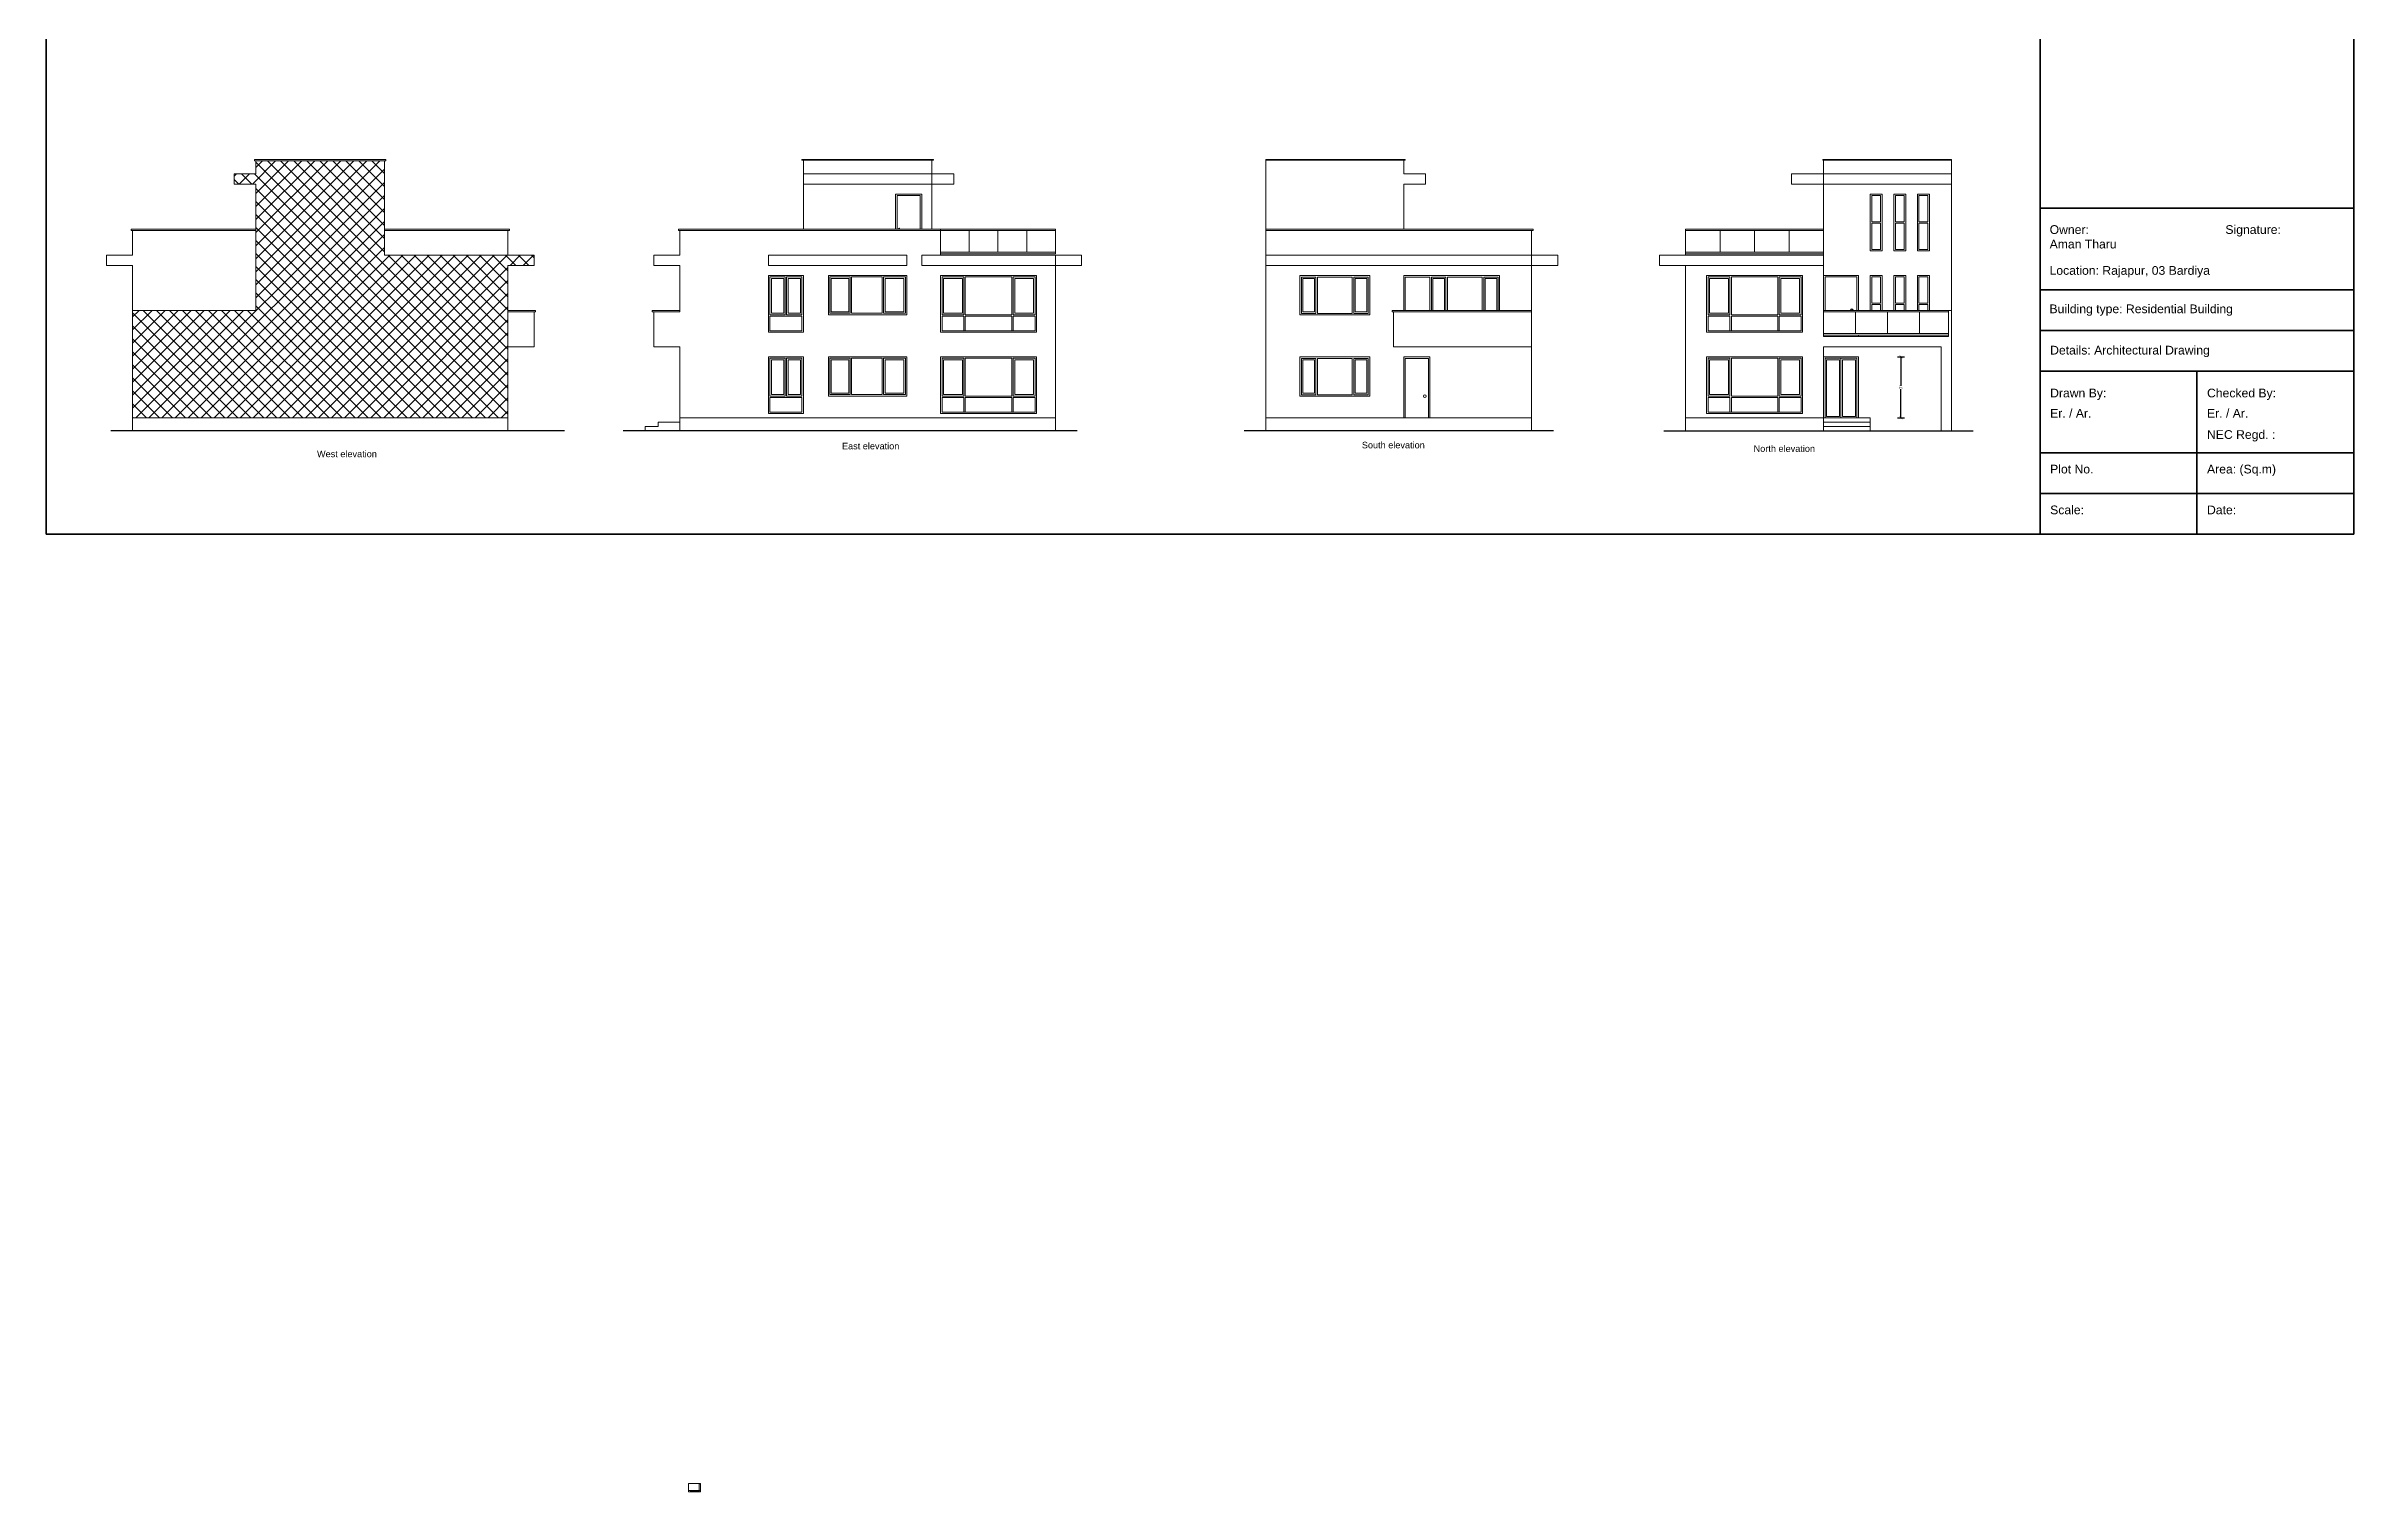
# Model space of a CAD drawing. Header units: inches. Extents: x 2970 to 17976, y 9207 to 14243.
# Drawn here: x 2970 to 6148, y 9207 to 11198 of the extents above; entities that cross this region are included whole.
import ezdxf

# ---------------------------------------------------------------- set-up
doc = ezdxf.new("R2010")
doc.units = ezdxf.units.IN
doc.header["$PDMODE"] = 34
for name, color, linetype, lineweight in [('boundary line', 20, 'Continuous', 35), ('ele front', 30, 'Continuous', 13), ('elev back', 170, 'Continuous', 9), ('floor line', 240, 'Continuous', 30), ('hatch', 183, 'Continuous', 5), ('opening elevation', 203, 'Continuous', 13), ('stairs', 4, 'Continuous', 13), ('TEXT', 30, 'Continuous', 13)]:
    doc.layers.add(name, color=color, linetype=linetype, lineweight=lineweight)
doc.styles.get("Standard").update_dxf_attribs({"font": 'arial.ttf'})
doc.dimstyles.get("Standard").update_dxf_attribs({"dimtxt": 5, "dimasz": 3.5, "dimexe": 5, "dimexo": 3, "dimgap": 0.09, "dimtad": 0, "dimdec": 0, "dimzin": 0, "dimdsep": 46, "dimlunit": 4, "dimtxsty": 'Standard', "dimblk": 'ARCHTICK', "dimcen": 0.09, "dimadec": 0, "dimazin": 0, "dimtfac": 1, "dimtdec": 0, "dimtofl": 0, "dimtmove": 0, "dimatfit": 3, "dimfxl": 5, "dimfxlon": 1, "dimtolj": 1, "dimtzin": 0, "dimarcsym": 0})

# ---------------------------------------------------------------- blocks, each defined once
blk = doc.blocks.new('NE')
at = {"layer": 'ele front'}
for p, q in [((2531.5, 3982.5), (2531.5, 3946.5)), ((2531.5, 3982.5), (2721.5, 3982.5)), ((2531.5, 3980.5), (2721.5, 3980.5)), ((2579, 3964.5), (2579, 3980.5)), ((2626.5, 3964.5), (2626.5, 3980.5)), ((2674, 3964.5), (2674, 3980.5)), ((2721.5, 3982.5), (2721.5, 3834.5)), ((2495.5, 3946.5), (2721.5, 3946.5)), ((2495.5, 3932.5), (2495.5, 3946.5)), ((2531.5, 3950.5), (2721.5, 3950.5)), ((2531.5, 3948.5), (2721.5, 3948.5)), ((2579, 3964.5), (2579, 3950.5)), ((2626.5, 3964.5), (2626.5, 3950.5)), ((2674, 3964.5), (2674, 3950.5)), ((2495.5, 3932.5), (2721.5, 3932.5)), ((2531.5, 3932.5), (2531.5, 3704.5)), ((2721.5, 3870.5), (2897.5, 3870.5)), ((2721.5, 3868.5), (2893.5, 3868.5)), ((2765.5, 3855.5), (2765.5, 3868.5)), ((2765.5, 3855.5), (2765.5, 3838.5)), ((2809.5, 3855.5), (2809.5, 3868.5)), ((2809.5, 3855.5), (2809.5, 3838.5)), ((2853.5, 3855.5), (2853.5, 3868.5)), ((2853.5, 3855.5), (2853.5, 3838.5)), ((2893.5, 3870.5), (2893.5, 3834.5)), ((2897.5, 3870.5), (2897.5, 3704.5)), ((2721.5, 3838.5), (2893.5, 3838.5)), ((2721.5, 3836.5), (2893.5, 3836.5)), ((2721.5, 3834.5), (2893.5, 3834.5)), ((2721.5, 3820.5), (2721.5, 3704.5)), ((2721.5, 3820.5), (2883.5, 3820.5)), ((2883.5, 3820.5), (2883.5, 3704.5)), ((2531.5, 3722.5), (2721.5, 3722.5))]:
    blk.add_line(p, q, dxfattribs=at)
at = {"layer": 'elev back'}
for p, q in [((2720.5, 4078.5), (2720.5, 4077.5)), ((2720.5, 4078.5), (2897.5, 4078.5)), ((2720.5, 4077.5), (2897.5, 4077.5)), ((2721.5, 4077.5), (2721.5, 3982.5)), ((2897.5, 4078.5), (2897.5, 3870.5)), ((2677.5, 4058.5), (2897.5, 4058.5)), ((2677.5, 4044.5), (2677.5, 4058.5)), ((2677.5, 4044.5), (2897.5, 4044.5)), ((2787.8, 3992.5), (2800.1, 3992.5)), ((2787.8, 3990.5), (2800.1, 3990.5)), ((2820.4, 3992.5), (2832.7, 3992.5)), ((2820.4, 3990.5), (2832.7, 3990.5)), ((2852.9, 3992.5), (2865.2, 3992.5)), ((2852.9, 3990.5), (2865.2, 3990.5)), ((2721.5, 3918.5), (2769.5, 3918.5)), ((2723.5, 3916.5), (2723.5, 3870.5)), ((2723.5, 3916.5), (2767.5, 3916.5)), ((2767.5, 3916.5), (2767.5, 3870.5)), ((2769.5, 3918.5), (2769.5, 3870.5)), ((2787.8, 3880.5), (2800.1, 3880.5)), ((2787.8, 3878.5), (2800.1, 3878.5)), ((2820.4, 3880.5), (2832.7, 3880.5)), ((2820.4, 3878.5), (2832.7, 3878.5)), ((2852.9, 3880.5), (2865.2, 3880.5)), ((2852.9, 3878.5), (2865.2, 3878.5)), ((2769.5, 3836.5), (2769.5, 3834.5))]:
    blk.add_line(p, q, dxfattribs=at)
for points in [[(2785.8, 4030.5), (2802.1, 4030.5), (2802.1, 3952.5), (2785.8, 3952.5)], [(2818.4, 4030.5), (2834.7, 4030.5), (2834.7, 3952.5), (2818.4, 3952.5)], [(2850.9, 4030.5), (2867.2, 4030.5), (2867.2, 3952.5), (2850.9, 3952.5)]]:
    blk.add_lwpolyline(points, close=True, dxfattribs=at)
for points in [[(2787.8, 3992.5), (2787.8, 4028.5), (2800.1, 4028.5), (2800.1, 3992.5)], [(2820.4, 3992.5), (2820.4, 4028.5), (2832.7, 4028.5), (2832.7, 3992.5)], [(2852.9, 3992.5), (2852.9, 4028.5), (2865.2, 4028.5), (2865.2, 3992.5)], [(2800.1, 3990.5), (2800.1, 3954.5), (2787.8, 3954.5), (2787.8, 3990.5)], [(2832.7, 3990.5), (2832.7, 3954.5), (2820.4, 3954.5), (2820.4, 3990.5)], [(2865.2, 3990.5), (2865.2, 3954.5), (2852.9, 3954.5), (2852.9, 3990.5)], [(2785.8, 3870.5), (2785.8, 3918.5), (2802.1, 3918.5), (2802.1, 3870.5)], [(2787.8, 3880.5), (2787.8, 3916.5), (2800.1, 3916.5), (2800.1, 3880.5)], [(2818.4, 3870.5), (2818.4, 3918.5), (2834.7, 3918.5), (2834.7, 3870.5)], [(2820.4, 3880.5), (2820.4, 3916.5), (2832.7, 3916.5), (2832.7, 3880.5)], [(2850.9, 3870.5), (2850.9, 3918.5), (2867.2, 3918.5), (2867.2, 3870.5)], [(2852.9, 3880.5), (2852.9, 3916.5), (2865.2, 3916.5), (2865.2, 3880.5)], [(2787.8, 3870.5), (2787.8, 3878.5)], [(2800.1, 3878.5), (2800.1, 3870.5)], [(2820.4, 3870.5), (2820.4, 3878.5)], [(2832.7, 3878.5), (2832.7, 3870.5)], [(2852.9, 3870.5), (2852.9, 3878.5)], [(2865.2, 3878.5), (2865.2, 3870.5)]]:
    blk.add_lwpolyline(points, dxfattribs=at)
at = {"layer": 'floor line'}
blk.add_line((2501.5, 3704.5), (2927.5, 3704.5), dxfattribs=at)
blk.add_arc((2760.4, 3870.5), 1.7, 0, 180, dxfattribs=at)
at = {"layer": 'opening elevation'}
for p, q in [((2560.5, 3918.5), (2560.5, 3840.5)), ((2560.5, 3918.5), (2692.5, 3918.5)), ((2562.5, 3916.5), (2562.5, 3864.5)), ((2562.5, 3916.5), (2592.5, 3916.5)), ((2592.5, 3916.5), (2592.5, 3864.5)), ((2594.5, 3916.5), (2594.5, 3864.5)), ((2594.5, 3916.5), (2658.5, 3916.5)), ((2658.5, 3916.5), (2658.5, 3864.5)), ((2660.5, 3916.5), (2660.5, 3864.5)), ((2660.5, 3916.5), (2690.5, 3916.5)), ((2690.5, 3916.5), (2690.5, 3864.5)), ((2692.5, 3918.5), (2692.5, 3840.5)), ((2562.5, 3864.5), (2592.5, 3864.5)), ((2562.5, 3862.5), (2562.5, 3842.5)), ((2562.5, 3862.5), (2592.5, 3862.5)), ((2592.5, 3862.5), (2592.5, 3842.5)), ((2594.5, 3864.5), (2658.5, 3864.5)), ((2594.5, 3862.5), (2594.5, 3842.5)), ((2594.5, 3862.5), (2658.5, 3862.5)), ((2658.5, 3862.5), (2658.5, 3842.5)), ((2660.5, 3864.5), (2690.5, 3864.5)), ((2660.5, 3862.5), (2660.5, 3842.5)), ((2660.5, 3862.5), (2690.5, 3862.5)), ((2690.5, 3862.5), (2690.5, 3842.5)), ((2560.5, 3840.5), (2692.5, 3840.5)), ((2562.5, 3842.5), (2690.5, 3842.5)), ((2560.5, 3806.5), (2560.5, 3728.5)), ((2560.5, 3806.5), (2692.5, 3806.5)), ((2560.5, 3806.5), (2692.5, 3806.5)), ((2562.5, 3804.5), (2562.5, 3752.5)), ((2562.5, 3804.5), (2592.5, 3804.5)), ((2592.5, 3804.5), (2592.5, 3752.5)), ((2594.5, 3804.5), (2594.5, 3752.5)), ((2594.5, 3804.5), (2658.5, 3804.5)), ((2658.5, 3804.5), (2658.5, 3752.5)), ((2660.5, 3804.5), (2660.5, 3752.5)), ((2660.5, 3804.5), (2690.5, 3804.5)), ((2690.5, 3804.5), (2690.5, 3752.5)), ((2692.5, 3806.5), (2692.5, 3728.5)), ((2692.5, 3806.5), (2692.5, 3728.5)), ((2721.5, 3806.5), (2769.5, 3806.5)), ((2723.5, 3804.5), (2723.5, 3722.5)), ((2723.5, 3804.5), (2767.5, 3804.5)), ((2745.5, 3804.5), (2745.5, 3722.5)), ((2767.5, 3804.5), (2767.5, 3722.5)), ((2769.5, 3806.5), (2769.5, 3722.5)), ((2562.5, 3752.5), (2592.5, 3752.5)), ((2562.5, 3750.5), (2562.5, 3730.5)), ((2562.5, 3750.5), (2592.5, 3750.5)), ((2592.5, 3750.5), (2592.5, 3730.5)), ((2594.5, 3752.5), (2658.5, 3752.5)), ((2594.5, 3750.5), (2594.5, 3730.5)), ((2594.5, 3750.5), (2658.5, 3750.5)), ((2658.5, 3750.5), (2658.5, 3730.5)), ((2660.5, 3752.5), (2690.5, 3752.5)), ((2660.5, 3750.5), (2660.5, 3730.5)), ((2660.5, 3750.5), (2690.5, 3750.5)), ((2690.5, 3750.5), (2690.5, 3730.5)), ((2560.5, 3728.5), (2692.5, 3728.5)), ((2560.5, 3728.5), (2692.5, 3728.5)), ((2562.5, 3730.5), (2690.5, 3730.5))]:
    blk.add_line(p, q, dxfattribs=at)
for points in [[(2564.5, 3914.5), (2590.5, 3914.5), (2590.5, 3866.5), (2564.5, 3866.5)], [(2662.5, 3914.5), (2688.5, 3914.5), (2688.5, 3866.5), (2662.5, 3866.5)], [(2564.5, 3802.5), (2590.5, 3802.5), (2590.5, 3754.5), (2564.5, 3754.5)], [(2662.5, 3802.5), (2688.5, 3802.5), (2688.5, 3754.5), (2662.5, 3754.5)], [(2725.5, 3802.5), (2743.5, 3802.5), (2743.5, 3724.5), (2725.5, 3724.5)], [(2747.5, 3802.5), (2765.5, 3802.5), (2765.5, 3724.5), (2747.5, 3724.5)]]:
    blk.add_lwpolyline(points, close=True, dxfattribs=at)
at = {"layer": 'stairs'}
for p, q in [((2721.5, 3722.5), (2785.6, 3722.5)), ((2785.6, 3704.5), (2785.6, 3722.5)), ((2721.5, 3716.5), (2785.6, 3716.5)), ((2721.5, 3710.5), (2785.6, 3710.5))]:
    blk.add_line(p, q, dxfattribs=at)
at = {"layer": 'TEXT', "insert": (2625.2, 3684.6), "char_height": 9, "attachment_point": 1}
blk.add_mtext_dynamic_manual_height_columns('North elevation', width=140.861, gutter_width=12.5, heights=[0], dxfattribs=at)
blk = doc.blocks.new('se')
at = {"layer": 'ele front'}
for p, q in [((3821.8, 3746.4), (3821.8, 4024.4)), ((4189.8, 4024.4), (3821.8, 4024.4)), ((4189.8, 4022.4), (3821.8, 4022.4)), ((4187.8, 3746.4), (4187.8, 4022.4)), ((4189.8, 4022.4), (4189.8, 4024.4)), ((4187.8, 3988.4), (3821.8, 3988.4)), ((4187.8, 3974.4), (3821.8, 3974.4)), ((4187.8, 3912.4), (3995.8, 3912.4)), ((3995.8, 3910.4), (3995.8, 3912.4)), ((4187.8, 3910.4), (3995.8, 3910.4)), ((3997.8, 3862.4), (3997.8, 3910.4)), ((4187.8, 3862.4), (3997.8, 3862.4)), ((4187.8, 3764.4), (3821.8, 3764.4))]:
    blk.add_line(p, q, dxfattribs=at)
at = {"layer": 'elev back'}
for p, q in [((3821.8, 4120.4), (4013.8, 4120.4)), ((3821.8, 4100.4), (3821.8, 4120.4)), ((3821.8, 4119.4), (4013.8, 4119.4)), ((3821.8, 4024.4), (3821.8, 4100.4)), ((4011.8, 4100.4), (4011.8, 4119.4)), ((4041.8, 4100.4), (4011.8, 4100.4)), ((4013.8, 4119.4), (4013.8, 4120.4)), ((4041.8, 4100.4), (4041.8, 4086.4)), ((4041.8, 4086.4), (4011.8, 4086.4)), ((4011.8, 4086.4), (4011.8, 4024.4)), ((4223.8, 3988.4), (4187.8, 3988.4)), ((4223.8, 3974.4), (4187.8, 3974.4)), ((4223.8, 3988.4), (4223.8, 3974.4))]:
    blk.add_line(p, q, dxfattribs=at)
at = {"layer": 'floor line'}
blk.add_line((4217.8, 3746.4), (3791.8, 3746.4), dxfattribs=at)
at = {"layer": 'opening elevation'}
for p, q in [((3890.8, 3958.4), (3890.8, 3908.4)), ((3892.8, 3958.4), (3892.8, 3908.4)), ((3940.8, 3958.4), (3940.8, 3908.4)), ((3942.8, 3958.4), (3942.8, 3908.4)), ((4011.8, 3960.4), (4011.8, 3912.4)), ((4011.8, 3960.4), (4143.8, 3960.4)), ((4013.8, 3958.4), (4013.8, 3912.4)), ((4013.8, 3958.4), (4047.8, 3958.4)), ((4047.8, 3958.4), (4047.8, 3912.4)), ((4049.8, 3958.4), (4049.8, 3912.4)), ((4049.8, 3958.4), (4069.8, 3958.4)), ((4051.8, 3956.4), (4051.8, 3912.4)), ((4051.8, 3956.4), (4067.8, 3956.4)), ((4067.8, 3956.4), (4067.8, 3912.4)), ((4069.8, 3958.4), (4069.8, 3912.4)), ((4071.8, 3958.4), (4071.8, 3912.4)), ((4071.8, 3958.4), (4119.8, 3958.4)), ((4119.8, 3958.4), (4119.8, 3912.4)), ((4121.8, 3958.4), (4121.8, 3912.4)), ((4121.8, 3958.4), (4141.8, 3958.4)), ((4123.8, 3956.4), (4123.8, 3912.4)), ((4123.8, 3956.4), (4139.8, 3956.4)), ((4139.8, 3956.4), (4139.8, 3912.4)), ((4141.8, 3958.4), (4141.8, 3912.4)), ((4143.8, 3960.4), (4143.8, 3912.4)), ((3890.8, 3846.4), (3890.8, 3796.4)), ((3892.8, 3846.4), (3892.8, 3796.4)), ((3940.8, 3846.4), (3940.8, 3796.4)), ((3942.8, 3846.4), (3942.8, 3796.4))]:
    blk.add_line(p, q, dxfattribs=at)
for points in [[(3868.8, 3960.4), (3964.8, 3960.4), (3964.8, 3906.4), (3868.8, 3906.4)], [(3888.8, 3910.4), (3872.8, 3910.4), (3872.8, 3956.4), (3888.8, 3956.4)], [(3944.8, 3956.4), (3960.8, 3956.4), (3960.8, 3910.4), (3944.8, 3910.4)], [(3868.8, 3848.4), (3964.8, 3848.4), (3964.8, 3794.4), (3868.8, 3794.4)], [(3888.8, 3798.4), (3872.8, 3798.4), (3872.8, 3844.4), (3888.8, 3844.4)], [(3944.8, 3844.4), (3960.8, 3844.4), (3960.8, 3798.4), (3944.8, 3798.4)]]:
    blk.add_lwpolyline(points, close=True, dxfattribs=at)
for points in [[(3890.8, 3908.4), (3870.8, 3908.4), (3870.8, 3958.4), (3890.8, 3958.4)], [(3892.8, 3958.4), (3940.8, 3958.4)], [(3942.8, 3958.4), (3962.8, 3958.4), (3962.8, 3908.4), (3942.8, 3908.4)], [(3940.8, 3908.4), (3892.8, 3908.4)], [(3890.8, 3796.4), (3870.8, 3796.4), (3870.8, 3846.4), (3890.8, 3846.4)], [(3892.8, 3846.4), (3940.8, 3846.4)], [(3942.8, 3846.4), (3962.8, 3846.4), (3962.8, 3796.4), (3942.8, 3796.4)], [(4011.8, 3764.4), (4011.8, 3848.4), (4047.8, 3848.4), (4047.8, 3764.4)], [(4013.8, 3764.4), (4013.8, 3846.4), (4045.8, 3846.4), (4045.8, 3764.4)], [(3940.8, 3796.4), (3892.8, 3796.4)]]:
    blk.add_lwpolyline(points, dxfattribs=at)
blk.add_circle((4040.8, 3794.4), 1.94, dxfattribs=at)
at = {"layer": 'TEXT', "insert": (3954, 3731.5), "char_height": 9, "attachment_point": 1}
blk.add_mtext_dynamic_manual_height_columns('South elevation', width=140.861, gutter_width=12.5, heights=[0], dxfattribs=at)
blk = doc.blocks.new('we')
at = {"layer": 'hatch', "transparency": 33554495}
h = blk.add_hatch(dxfattribs=at)
h.set_pattern_fill('ANSI37', color=256, scale=4)
h.set_pattern_definition([(45, (-4559.173, -1672.46), (-8.980256, 8.980256), []), (135, (-4559.173, -1672.46), (-8.980256, -8.980256), [])])
h.paths.add_polyline_path([(4768.4, 3975.3), (4768.4, 4105.3), (4591.4, 4105.3), (4591.4, 4087.3), (4561.4, 4087.3), (4561.4, 4073.3), (4591.4, 4073.3), (4591.4, 3899.3), (4421.4, 3899.3), (4421.4, 3751.3), (4938.4, 3751.3), (4938.4, 3961.3), (4974.4, 3961.3), (4974.4, 3975.3)])
at = {"layer": 'ele front'}
for p, q in [((4770.4, 4107.3), (4589.4, 4107.3)), ((4589.4, 4105.3), (4589.4, 4107.3)), ((4770.4, 4105.3), (4589.4, 4105.3)), ((4591.4, 4087.3), (4591.4, 4105.3)), ((4768.4, 4105.3), (4768.4, 3975.3)), ((4770.4, 4107.3), (4770.4, 4105.3)), ((4591.4, 4087.3), (4561.4, 4087.3)), ((4561.4, 4073.3), (4561.4, 4087.3)), ((4591.4, 4073.3), (4561.4, 4073.3)), ((4591.4, 3899.3), (4591.4, 4073.3)), ((4940.4, 4011.3), (4768.4, 4011.3)), ((4940.4, 4009.3), (4768.4, 4009.3)), ((4938.4, 4009.3), (4938.4, 3975.3)), ((4940.4, 4011.3), (4940.4, 4009.3)), ((4974.4, 3975.3), (4768.4, 3975.3)), ((4974.4, 3961.3), (4974.4, 3975.3)), ((4938.4, 3961.3), (4938.4, 3733.3)), ((4974.4, 3961.3), (4938.4, 3961.3)), ((4421.4, 3899.3), (4421.4, 3733.3)), ((4591.4, 3899.3), (4421.4, 3899.3)), ((4938.4, 3751.3), (4421.4, 3751.3)), ((4938.4, 3733.3), (4938.4, 3751.3))]:
    blk.add_line(p, q, dxfattribs=at)
at = {"layer": 'elev back'}
for p, q in [((4419.4, 4011.3), (4419.4, 4009.3)), ((4591.4, 4011.3), (4419.4, 4011.3)), ((4591.4, 4009.3), (4419.4, 4009.3)), ((4421.4, 4009.3), (4421.4, 3975.3)), ((4421.4, 3975.3), (4385.4, 3975.3)), ((4421.4, 3975.3), (4385.4, 3975.3)), ((4385.4, 3961.3), (4385.4, 3975.3)), ((4421.4, 3961.3), (4385.4, 3961.3)), ((4421.4, 3961.3), (4421.4, 3899.3)), ((4976.4, 3899.3), (4938.4, 3899.3)), ((4976.4, 3897.3), (4938.4, 3897.3)), ((4974.4, 3849.3), (4974.4, 3897.3)), ((4976.4, 3897.3), (4976.4, 3899.3)), ((4974.4, 3849.3), (4938.4, 3849.3))]:
    blk.add_line(p, q, dxfattribs=at)
at = {"layer": 'floor line'}
blk.add_line((5016.4, 3733.3), (4391.4, 3733.3), dxfattribs=at)
at = {"layer": 'TEXT', "insert": (4675.4, 3706.2), "char_height": 9, "attachment_point": 1}
blk.add_mtext_dynamic_manual_height_columns('West elevation', width=140.861, gutter_width=12.5, heights=[0], dxfattribs=at)
blk = doc.blocks.new('_ArchTick')
at = {"color": 0, "linetype": 'ByBlock', "const_width": 0.15}
blk.add_lwpolyline([(-0.5, -0.5), (0.5, 0.5)], dxfattribs=at)
blk = doc.blocks.new('*D236')
at = {"layer": 'Defpoints', "color": 0, "transparency": 16777216}
for p in [(5465.6, 10770.2), (5465.6, 10686.2), (5524.2, 10686.2)]:
    blk.add_point(p, dxfattribs=at)
at = {"layer": 'stairs', "color": 0, "lineweight": -2, "transparency": 16777216}
for p, q in [((5519.2, 10770.2), (5529.2, 10770.2)), ((5524.2, 10770.2), (5524.2, 10730.5)), ((5524.2, 10686.2), (5524.2, 10725.8)), ((5519.2, 10686.2), (5529.2, 10686.2))]:
    blk.add_line(p, q, dxfattribs=at)
at = {"layer": 'stairs', "color": 0, "lineweight": -2, "transparency": 16777216, "xscale": 3.5, "yscale": 3.5, "zscale": 3.5}
for p, rotation in [((5524.2, 10770.2), 90), ((5524.2, 10686.2), 270)]:
    blk.add_blockref('_ArchTick', p, dxfattribs=dict(at, rotation=rotation))
at = {"layer": 'stairs', "color": 0, "transparency": 16777216, "insert": (5524.2, 10728.2), "char_height": 5, "attachment_point": 5, "rotation": 90}
blk.add_mtext("\\A1;7'", dxfattribs=at)
blk = doc.blocks.new('elevation')
at = {"layer": 'ele front'}
for p, q in [((4201.8, 10946.2), (3840.8, 10946.2)), ((3840.8, 10944.2), (3840.8, 10946.2)), ((4201.8, 10944.2), (3840.8, 10944.2)), ((3842.8, 10910.2), (3842.8, 10944.2)), ((4201.8, 10910.2), (4201.8, 10946.2)), ((4201.8, 10946.2), (4359.8, 10946.2)), ((4201.8, 10944.2), (4359.8, 10944.2)), ((4241.3, 10944.2), (4241.3, 10914.2)), ((4280.8, 10944.2), (4280.8, 10914.2)), ((4320.3, 10944.2), (4320.3, 10914.2)), ((4359.8, 10944.2), (4359.8, 10946.2)), ((4359.8, 10944.2), (4359.8, 10914.2)), ((3842.8, 10910.2), (3806.8, 10910.2)), ((3806.8, 10910.2), (3806.8, 10896.2)), ((4155.3, 10910.2), (3964.8, 10910.2)), ((3964.8, 10896.2), (3964.8, 10910.2)), ((4155.3, 10896.2), (4155.3, 10910.2)), ((4395.8, 10910.2), (4175.8, 10910.2)), ((4175.8, 10896.2), (4175.8, 10910.2)), ((4201.8, 10914.2), (4359.8, 10914.2)), ((4201.8, 10912.2), (4359.8, 10912.2)), ((4359.8, 10912.2), (4359.8, 10914.2)), ((4359.8, 10668.2), (4359.8, 10910.2)), ((4395.8, 10896.2), (4395.8, 10910.2)), ((3842.8, 10896.2), (3806.8, 10896.2)), ((3842.8, 10832.2), (3842.8, 10896.2)), ((4155.3, 10896.2), (3964.8, 10896.2)), ((4395.8, 10896.2), (4175.8, 10896.2)), ((3842.8, 10834.2), (3804.8, 10834.2)), ((3804.8, 10832.2), (3804.8, 10834.2)), ((3842.8, 10832.2), (3804.8, 10832.2)), ((3806.8, 10784.2), (3806.8, 10832.2)), ((3842.8, 10784.2), (3806.8, 10784.2)), ((3842.8, 10668.2), (3842.8, 10784.2))]:
    blk.add_line(p, q, dxfattribs=at)
at = {"layer": 'elev back'}
for p, q in [((4010.8, 11042.2), (4010.8, 11041.2)), ((4010.8, 11042.2), (4191.8, 11042.2)), ((4010.8, 11041.2), (4191.8, 11041.2)), ((4012.8, 11041.2), (4012.8, 10946.2)), ((4189.8, 11041.2), (4189.8, 10946.2)), ((4191.8, 11042.2), (4191.8, 11041.2)), ((4219.8, 11022.2), (4012.8, 11022.2)), ((4219.8, 11008.2), (4012.8, 11008.2)), ((4219.8, 11022.2), (4219.8, 11008.2)), ((4175.8, 10994.2), (4139.8, 10994.2)), ((4139.8, 10994.2), (4139.8, 10946.2)), ((4173.8, 10992.2), (4141.8, 10992.2)), ((4141.8, 10992.2), (4141.8, 10946.2)), ((4173.8, 10992.2), (4173.8, 10946.2)), ((4175.8, 10994.2), (4175.8, 10946.2))]:
    blk.add_line(p, q, dxfattribs=at)
blk.add_arc((4144.6, 10946.2), 1.11, 0, 180, dxfattribs=at)
at = {"layer": 'floor line'}
blk.add_line((4389.8, 10668.2), (3764.8, 10668.2), dxfattribs=at)
at = {"layer": 'hatch'}
blk.add_line((4359.8, 10686.2), (3842.8, 10686.2), dxfattribs=at)
at = {"layer": 'opening elevation'}
for p, q in [((3987.8, 10880.2), (3987.8, 10828.2)), ((3989.8, 10880.2), (3989.8, 10828.2)), ((4049.3, 10880.2), (4077.3, 10880.2)), ((4049.3, 10830.2), (4049.3, 10880.2)), ((4051.3, 10878.2), (4075.3, 10878.2)), ((4051.3, 10832.2), (4051.3, 10878.2)), ((4075.3, 10832.2), (4075.3, 10878.2)), ((4077.3, 10830.2), (4077.3, 10880.2)), ((4079.3, 10880.2), (4121.3, 10880.2)), ((4079.3, 10830.2), (4079.3, 10880.2)), ((4121.3, 10880.2), (4121.3, 10830.2)), ((4123.3, 10880.2), (4153.3, 10880.2)), ((4123.3, 10880.2), (4123.3, 10830.2)), ((4125.3, 10878.2), (4151.3, 10878.2)), ((4125.3, 10878.2), (4125.3, 10832.2)), ((4151.3, 10878.2), (4151.3, 10832.2)), ((4153.3, 10880.2), (4153.3, 10830.2)), ((4203.8, 10880.2), (4203.8, 10828.2)), ((4203.8, 10880.2), (4233.8, 10880.2)), ((4233.8, 10880.2), (4233.8, 10828.2)), ((4235.8, 10880.2), (4235.8, 10828.2)), ((4235.8, 10880.2), (4299.8, 10880.2)), ((4299.8, 10880.2), (4299.8, 10828.2)), ((4301.8, 10880.2), (4301.8, 10828.2)), ((4301.8, 10880.2), (4331.8, 10880.2)), ((4331.8, 10880.2), (4331.8, 10828.2)), ((3987.8, 10828.2), (3966.8, 10828.2)), ((4010.8, 10826.2), (3966.8, 10826.2)), ((4010.8, 10828.2), (3989.8, 10828.2)), ((4077.3, 10830.2), (4049.3, 10830.2)), ((4075.3, 10832.2), (4051.3, 10832.2)), ((4121.3, 10830.2), (4079.3, 10830.2)), ((4153.3, 10830.2), (4123.3, 10830.2)), ((4151.3, 10832.2), (4125.3, 10832.2)), ((4203.8, 10828.2), (4233.8, 10828.2)), ((4203.8, 10826.2), (4203.8, 10806.2)), ((4203.8, 10826.2), (4233.8, 10826.2)), ((4203.8, 10806.2), (4331.8, 10806.2)), ((4233.8, 10826.2), (4233.8, 10806.2)), ((4235.8, 10828.2), (4299.8, 10828.2)), ((4235.8, 10826.2), (4235.8, 10806.2)), ((4235.8, 10826.2), (4299.8, 10826.2)), ((4299.8, 10826.2), (4299.8, 10806.2)), ((4301.8, 10828.2), (4331.8, 10828.2)), ((4301.8, 10826.2), (4301.8, 10806.2)), ((4301.8, 10826.2), (4331.8, 10826.2)), ((4331.8, 10826.2), (4331.8, 10806.2)), ((3987.8, 10768.2), (3987.8, 10716.2)), ((3989.8, 10768.2), (3989.8, 10716.2)), ((4049.3, 10768.2), (4077.3, 10768.2)), ((4049.3, 10718.2), (4049.3, 10768.2)), ((4051.3, 10766.2), (4075.3, 10766.2)), ((4051.3, 10720.2), (4051.3, 10766.2)), ((4075.3, 10720.2), (4075.3, 10766.2)), ((4077.3, 10718.2), (4077.3, 10768.2)), ((4079.3, 10768.2), (4121.3, 10768.2)), ((4079.3, 10718.2), (4079.3, 10768.2)), ((4121.3, 10768.2), (4121.3, 10718.2)), ((4123.3, 10768.2), (4153.3, 10768.2)), ((4123.3, 10768.2), (4123.3, 10718.2)), ((4125.3, 10766.2), (4151.3, 10766.2)), ((4125.3, 10766.2), (4125.3, 10720.2)), ((4151.3, 10766.2), (4151.3, 10720.2)), ((4153.3, 10768.2), (4153.3, 10718.2)), ((4203.8, 10768.2), (4203.8, 10716.2)), ((4203.8, 10768.2), (4233.8, 10768.2)), ((4233.8, 10768.2), (4233.8, 10716.2)), ((4235.8, 10768.2), (4235.8, 10716.2)), ((4235.8, 10768.2), (4299.8, 10768.2)), ((4299.8, 10768.2), (4299.8, 10716.2)), ((4301.8, 10768.2), (4301.8, 10716.2)), ((4301.8, 10768.2), (4331.8, 10768.2)), ((4331.8, 10768.2), (4331.8, 10716.2)), ((3987.8, 10716.2), (3966.8, 10716.2)), ((4010.8, 10714.2), (3966.8, 10714.2)), ((4010.8, 10716.2), (3989.8, 10716.2)), ((4077.3, 10718.2), (4049.3, 10718.2)), ((4075.3, 10720.2), (4051.3, 10720.2)), ((4121.3, 10718.2), (4079.3, 10718.2)), ((4153.3, 10718.2), (4123.3, 10718.2)), ((4151.3, 10720.2), (4125.3, 10720.2)), ((4203.8, 10716.2), (4233.8, 10716.2)), ((4203.8, 10714.2), (4203.8, 10694.2)), ((4203.8, 10714.2), (4233.8, 10714.2)), ((4233.8, 10714.2), (4233.8, 10694.2)), ((4235.8, 10716.2), (4299.8, 10716.2)), ((4235.8, 10714.2), (4235.8, 10694.2)), ((4235.8, 10714.2), (4299.8, 10714.2)), ((4299.8, 10714.2), (4299.8, 10694.2)), ((4301.8, 10716.2), (4331.8, 10716.2)), ((4301.8, 10714.2), (4301.8, 10694.2)), ((4301.8, 10714.2), (4331.8, 10714.2)), ((4331.8, 10714.2), (4331.8, 10694.2)), ((4203.8, 10694.2), (4331.8, 10694.2))]:
    blk.add_line(p, q, dxfattribs=at)
for points in [[(3964.8, 10882.2), (4012.8, 10882.2), (4012.8, 10804.2), (3964.8, 10804.2)], [(3985.8, 10830.2), (3968.8, 10830.2), (3968.8, 10878.2), (3985.8, 10878.2)], [(4047.3, 10882.2), (4155.3, 10882.2), (4155.3, 10828.2), (4047.3, 10828.2)], [(4201.8, 10882.2), (4333.8, 10882.2), (4333.8, 10804.2), (4201.8, 10804.2)], [(4205.8, 10878.2), (4231.8, 10878.2), (4231.8, 10830.2), (4205.8, 10830.2)], [(4303.8, 10878.2), (4329.8, 10878.2), (4329.8, 10830.2), (4303.8, 10830.2)], [(3964.8, 10770.2), (4012.8, 10770.2), (4012.8, 10692.2), (3964.8, 10692.2)], [(3985.8, 10718.2), (3968.8, 10718.2), (3968.8, 10766.2), (3985.8, 10766.2)], [(4047.3, 10770.2), (4155.3, 10770.2), (4155.3, 10716.2), (4047.3, 10716.2)], [(4201.8, 10770.2), (4333.8, 10770.2), (4333.8, 10692.2), (4201.8, 10692.2)], [(4205.8, 10766.2), (4231.8, 10766.2), (4231.8, 10718.2), (4205.8, 10718.2)], [(4303.8, 10766.2), (4329.8, 10766.2), (4329.8, 10718.2), (4303.8, 10718.2)]]:
    blk.add_lwpolyline(points, close=True, dxfattribs=at)
for points in [[(3966.8, 10828.2), (3966.8, 10880.2), (3987.8, 10880.2)], [(3989.8, 10880.2), (4010.8, 10880.2), (4010.8, 10828.2)], [(3991.8, 10878.2), (4008.8, 10878.2), (4008.8, 10830.2), (3991.8, 10830.2), (3991.8, 10878.2)], [(4010.8, 10826.2), (4010.8, 10806.2), (3966.8, 10806.2), (3966.8, 10826.2)], [(3966.8, 10716.2), (3966.8, 10768.2), (3987.8, 10768.2)], [(3989.8, 10768.2), (4010.8, 10768.2), (4010.8, 10716.2)], [(3991.8, 10766.2), (4008.8, 10766.2), (4008.8, 10718.2), (3991.8, 10718.2), (3991.8, 10766.2)], [(4010.8, 10714.2), (4010.8, 10694.2), (3966.8, 10694.2), (3966.8, 10714.2)]]:
    blk.add_lwpolyline(points, dxfattribs=at)
at = {"layer": 'stairs'}
for p, q in [((3812.8, 10674.2), (3812.8, 10680.2)), ((3812.8, 10680.2), (3842.8, 10680.2)), ((3794.8, 10668.2), (3794.8, 10674.2)), ((3794.8, 10674.2), (3812.8, 10674.2))]:
    blk.add_line(p, q, dxfattribs=at)
at = {"layer": 'TEXT', "insert": (4066, 10651.8), "char_height": 9, "attachment_point": 1}
blk.add_mtext_dynamic_manual_height_columns('East elevation', width=140.861, gutter_width=12.5, heights=[0], dxfattribs=at)

msp = doc.modelspace()

# ---------------------------------------------------------------- linework, layer by layer
at = {"layer": 'boundary line'}
for p, q in [((2970.2, 10525.8), (2970.2, 12772.2)), ((5715.8, 12772.2), (5715.8, 10525.8)), ((6147.8, 12772.2), (6147.8, 10525.8)), ((5715.8, 10975.1), (6147.8, 10975.1)), ((5715.8, 10862.7), (6147.8, 10862.7)), ((5715.8, 10806.6), (6147.8, 10806.6)), ((5715.8, 10750.4), (6147.8, 10750.4)), ((5931.8, 10750.4), (5931.8, 10525.8)), ((5715.8, 10638.1), (6147.8, 10638.1)), ((5715.8, 10581.9), (6147.8, 10581.9)), ((6147.8, 10525.8), (2970.2, 10525.8))]:
    msp.add_line(p, q, dxfattribs=at)
at = {"layer": 'stairs'}
for p, q in [((3854.6, 9218.7), (3871.2, 9218.7)), ((3854.6, 9207.1), (3854.6, 9218.7)), ((3869.2, 9218.7), (3869.2, 9207.1)), ((3869.2, 9218.2), (3871.2, 9218.2)), ((3871.2, 9218.7), (3871.2, 9207.1)), ((3871.2, 9209.1), (3854.6, 9209.1)), ((3871.2, 9207.1), (3854.6, 9207.1)), ((3857.6, 9207.1), (3857.6, 9209.1)), ((3857.6, 9208.1), (3863.6, 9208.1)), ((3860.6, 9207.1), (3860.6, 9209.1)), ((3863.6, 9207.1), (3863.6, 9209.1)), ((3863.6, 9208.4), (3869.2, 9208.4)), ((3863.6, 9207.7), (3866.6, 9207.7)), ((3866.6, 9207.1), (3866.6, 9209.1)), ((3866.6, 9207.7), (3869.2, 9207.7)), ((3867.9, 9207.7), (3867.9, 9207.1))]:
    msp.add_line(p, q, dxfattribs=at)

# ---------------------------------------------------------------- block references
for name, p in [('we', (-1332.3, 6934.8)), ('se', (827.8, 6921.7)), ('NE', (2696.1, 6963.7))]:
    msp.add_blockref(name, p)
msp.add_blockref('elevation', (0, 0), dxfattribs=at)

# ---------------------------------------------------------------- texts
at = {"layer": 'stairs', "attachment_point": 1}
for s, width, gutter_width, insert, char_height in [('For Official use', 1.477, 0.738, (3869.5, 9218.6), 0.148), ('Owner :', 1.108, 0.554, (3854.8, 9208.7), 0.111), ('Mr. /Ms.', 1.108, 0.554, (3854.8, 9208.4), 0.111), ('Building Type :- Residential Building ', 2.87, 0.554, (3857.8, 9208.6), 0.111), ('Date :-', 1.108, 0.554, (3857.8, 9207.7), 0.111), ('Area :-', 1.108, 0.554, (3860.8, 9207.7), 0.111), ('Plot No :-', 1.108, 0.554, (3860.8, 9208.6), 0.111), ('Latitude :-', 1.108, 0.554, (3863.8, 9208.2), 0.111), ('Location :-', 1.108, 0.554, (3863.8, 9207.5), 0.111), ('Longitude :-', 1.108, 0.554, (3863.8, 9208.9), 0.111), ('Checked By :- ', 1.108, 0.554, (3866.8, 9208.9), 0.111), ('Drawn By :-', 1.108, 0.554, (3866.8, 9208.2), 0.111), ('NEC Regd :-', 0.886, 0.443, (3866.8, 9207.5), 0.0886), ('Scale :-', 0.886, 0.443, (3868, 9207.5), 0.0886), ('Sheet No ', 1.34, 0.0568, (3869.6, 9208.8), 0.205), ('A1', 0.716, 1.93, (3869.9, 9208.1), 0.387)]:
    msp.add_mtext_dynamic_manual_height_columns(s, width=width, gutter_width=gutter_width, heights=[0], dxfattribs=dict(at, insert=insert, char_height=char_height))
at = {"layer": 'TEXT', "char_height": 12, "attachment_point": 1}
for s, width, insert in [('Owner:\\PAman Tharu', 126.949, (5728.9, 10951.5)), ('Signature:', 126.949, (5970.9, 10951.5)), ('Location: Rajapur, 03 Bardiya', 220.114, (5728.8, 10895.2)), ('Building type: Residential Building', 261.905, (5728.7, 10842.3)), ('Details: Architectural Drawing', 261.905, (5729.6, 10785.4)), ('Drawn By:', 106.135, (5729.6, 10726.4)), ('Checked By:', 106.135, (5945.6, 10726.4)), ('Er. / Ar.', 106.135, (5729.6, 10698.5)), ('Er. / Ar.', 106.135, (5945.6, 10698.5)), ('Er. / Ar.', 106.135, (5945.6, 10698.5)), ('NEC Regd. :', 106.135, (5945.6, 10669.2)), ('Plot No.', 106.135, (5729.6, 10621.6)), ('Area: (Sq.m)', 106.135, (5945.6, 10621.6)), ('Scale:', 106.135, (5729.6, 10565.4)), ('Date:', 106.135, (5945.6, 10565.4))]:
    msp.add_mtext_dynamic_manual_height_columns(s, width=width, gutter_width=150, heights=[0], dxfattribs=dict(at, insert=insert))

# ---------------------------------------------------------------- dimensions: what is measured, and where the dimension line sits
at = {"layer": 'stairs'}
dim = msp.add_aligned_dim(p1=(5465.6, 10770.2), p2=(5465.6, 10686.2), distance=58.6, dimstyle='Standard', dxfattribs=at)
dim.commit()
dim.dimension.update_dxf_attribs({"geometry": '*D236', "text_midpoint": (5524.2, 10728.2)})

doc.saveas('drawing.dxf')
